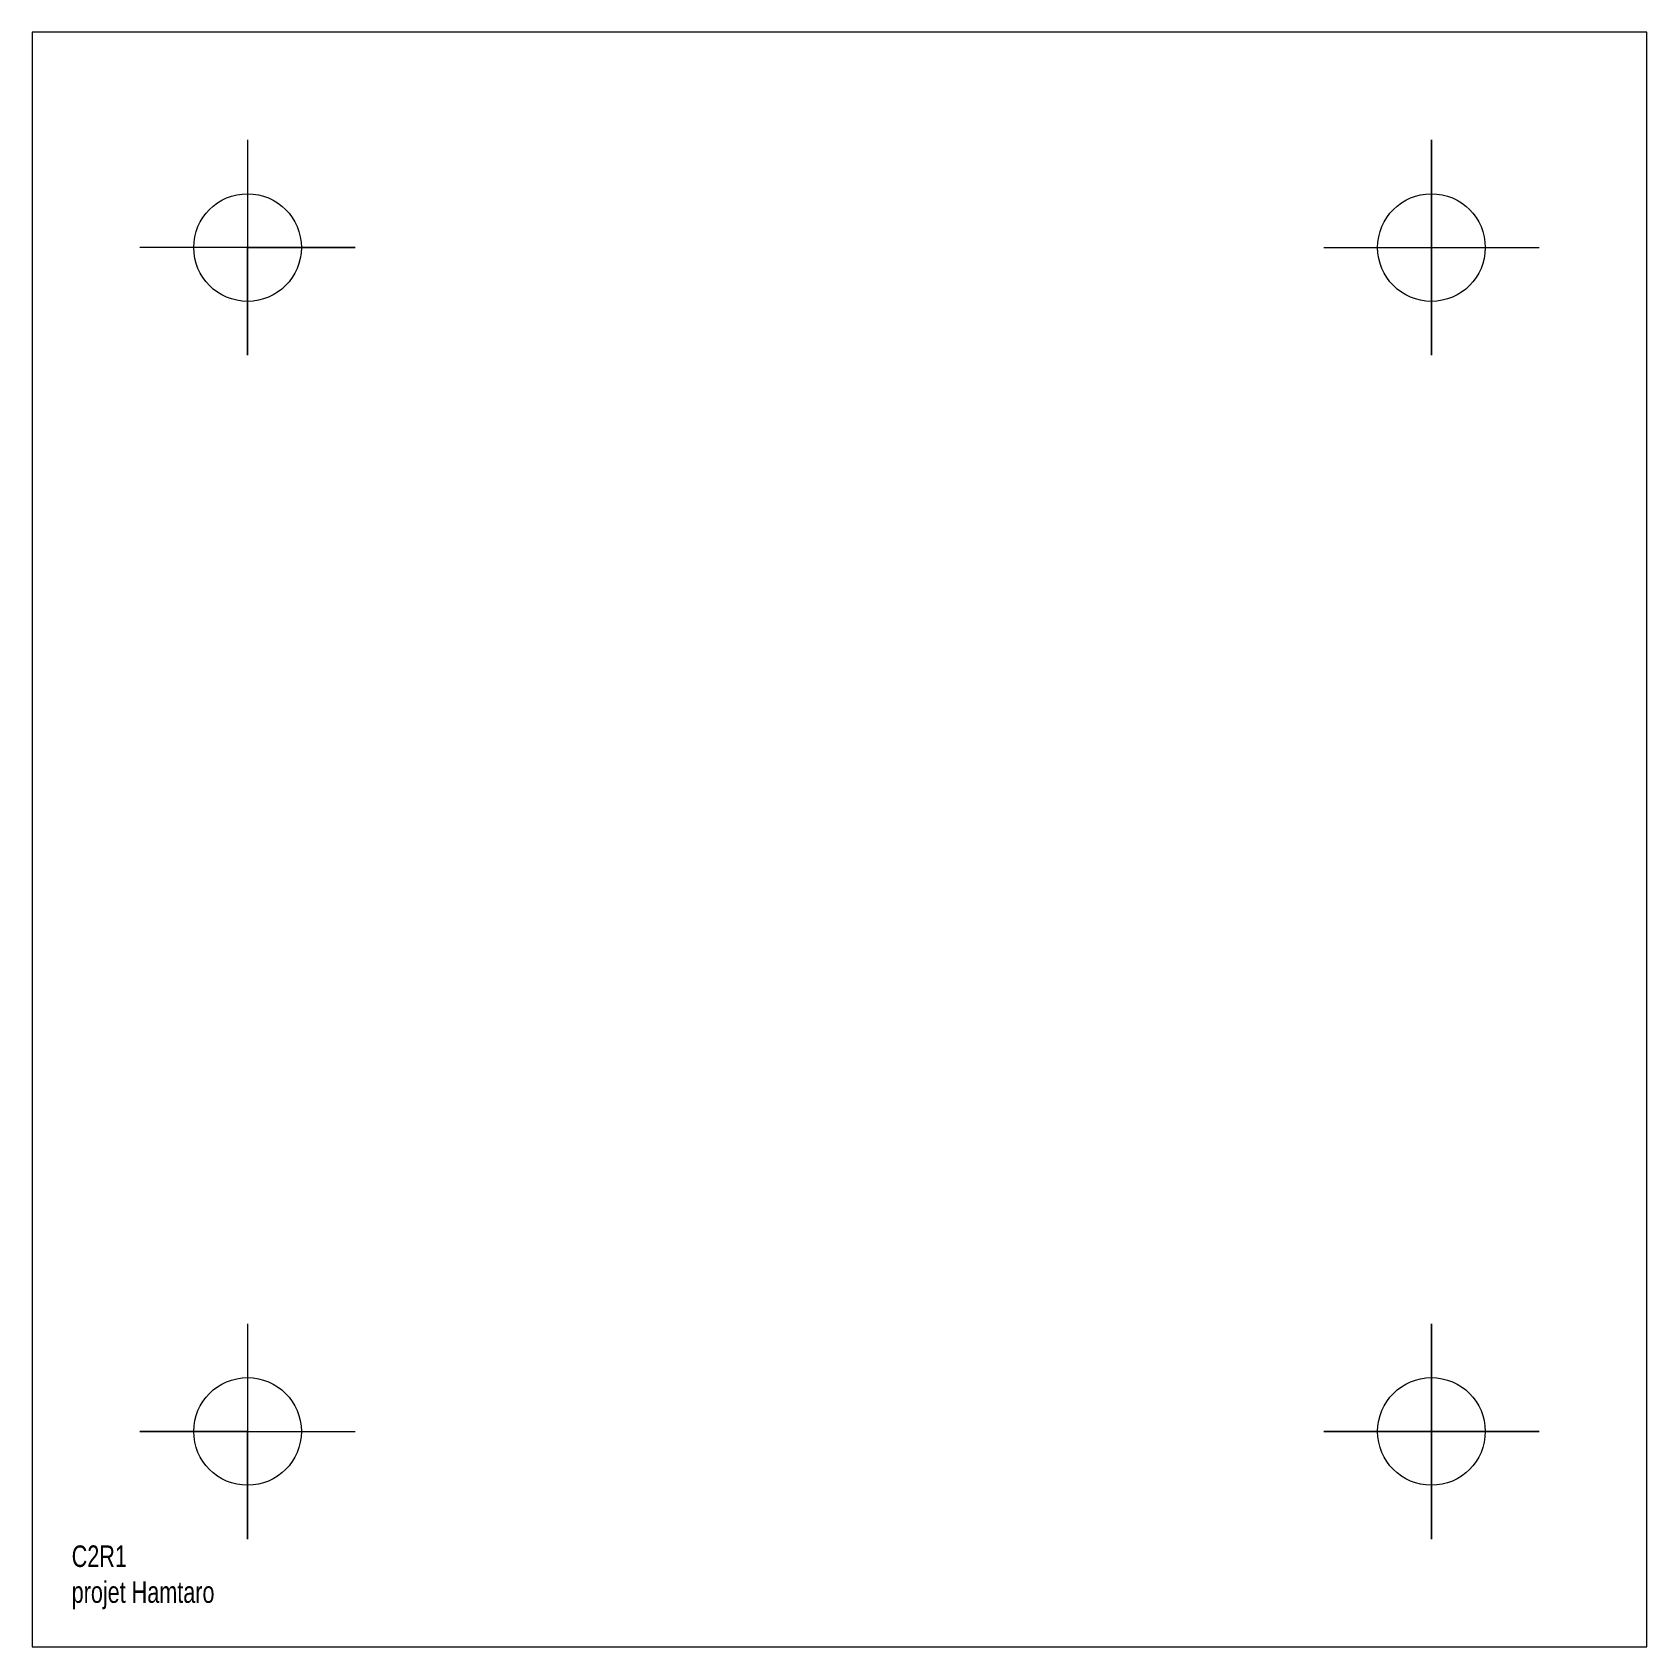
# Model space of a CAD drawing. Header units: millimetres. Extents: x 0 to 150, y 0 to 150.
import ezdxf

# ---------------------------------------------------------------- set-up
doc = ezdxf.new("R2010")
doc.units = ezdxf.units.MM
doc.layers.get('0').update_dxf_attribs({"linetype": 'CONTINUOUS', "lineweight": 0})
doc.styles.get("Standard").update_dxf_attribs({"font": 'txt', "width": 0.75})

msp = doc.modelspace()

# ---------------------------------------------------------------- linework, layer by layer
for p, q in [((150, 150), (0, 150)), ((0, 150), (0, 0)), ((150, 0), (150, 150)), ((20, 140), (20, 120)), ((130, 120), (130, 140)), ((130, 140), (130, 130)), ((30, 130), (10, 130)), ((20, 120), (20, 130)), ((20, 130), (30, 130)), ((120, 130), (130, 130)), ((130, 130), (130, 120)), ((130, 130), (140, 130)), ((20, 30), (20, 10)), ((130, 20), (130, 30)), ((130, 30), (130, 10)), ((20, 20), (10, 20)), ((10, 20), (30, 20)), ((20, 10), (20, 20)), ((120, 20), (130, 20)), ((140, 20), (120, 20)), ((130, 10), (130, 20)), ((130, 20), (140, 20)), ((0, 0), (150, 0))]:
    msp.add_line(p, q)
for centre in [(20, 130), (130, 130), (20, 20), (130, 20)]:
    msp.add_circle(centre, 5)
for p in [(20, 130), (130, 130), (20, 20), (130, 20)]:
    msp.add_point(p)

# ---------------------------------------------------------------- texts
at = {"insert": (3.66, 9.41), "char_height": 2, "width": 100, "attachment_point": 1}
msp.add_mtext('C2R1\\Pprojet Hamtaro', dxfattribs=at)

doc.saveas('drawing.dxf')
